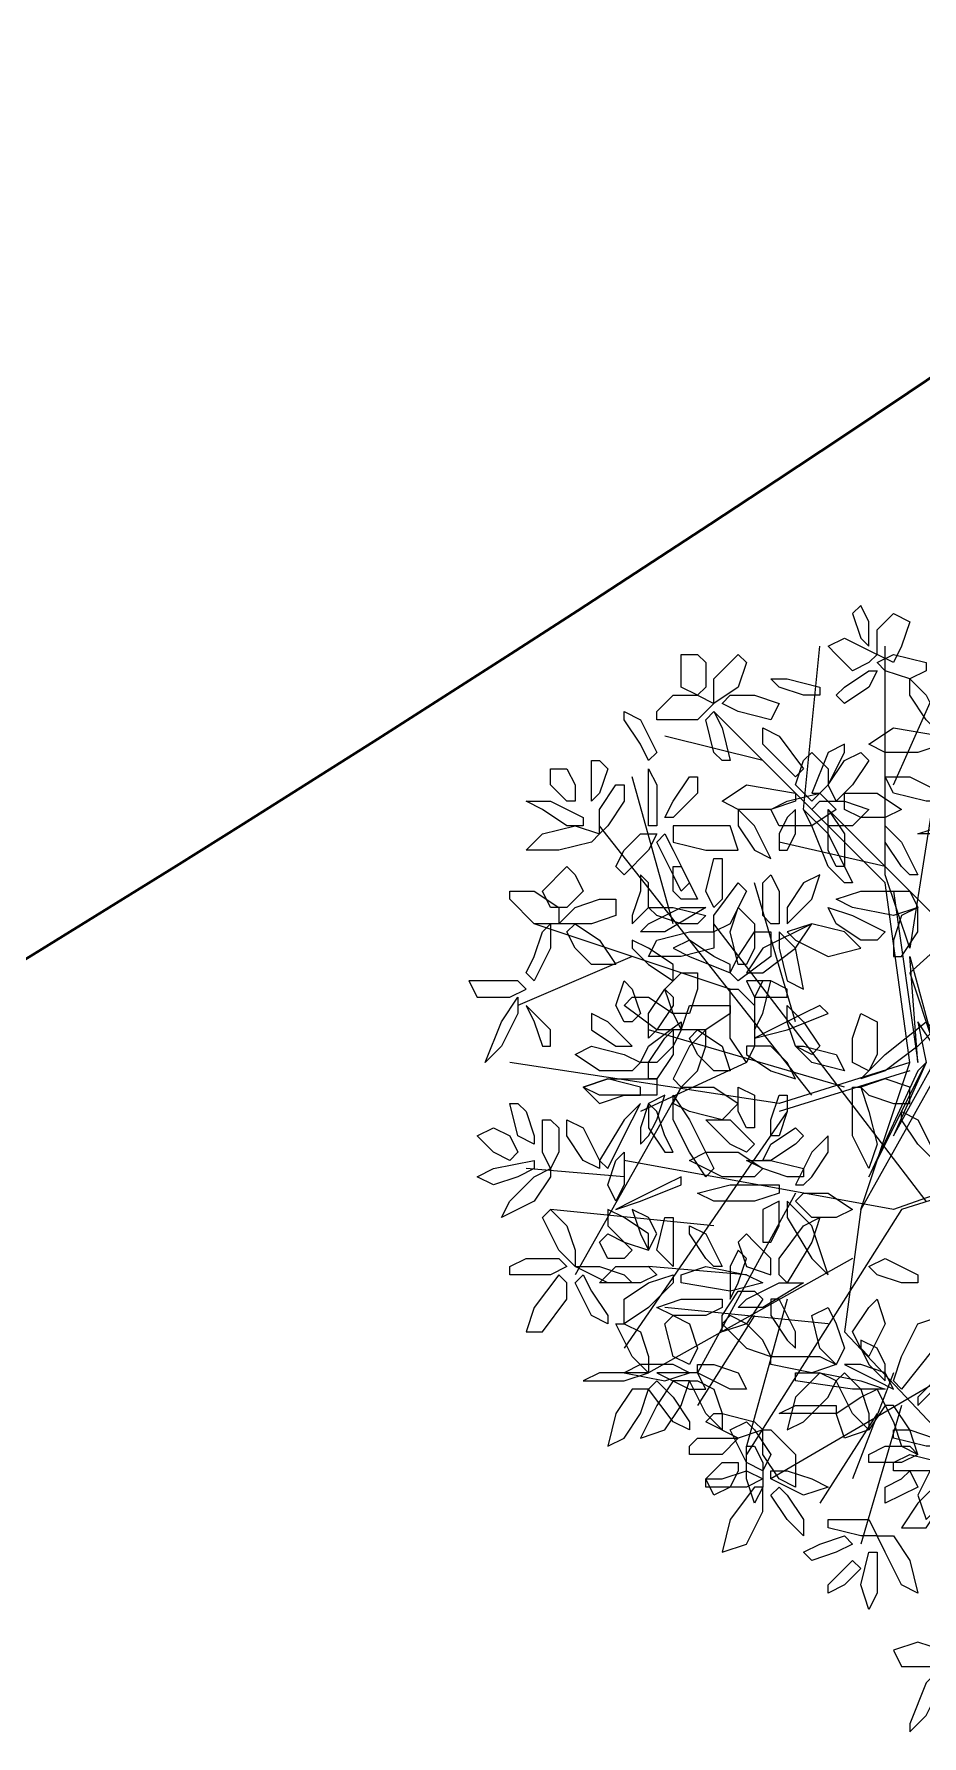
# Model space of a CAD drawing. Header units: millimetres. Extents: x 2529 to 2673, y 1639 to 1859.
# Drawn here: x 2628.33 to 2631.4, y 1717.25 to 1723.13 of the extents above; entities that cross this region are included whole.
import ezdxf

# ---------------------------------------------------------------- set-up
doc = ezdxf.new("R2010")
doc.units = ezdxf.units.MM
doc.layers.add('PDF_0', color=7, linetype='Continuous')

msp = doc.modelspace()

# ---------------------------------------------------------------- linework, layer by layer
at = {"layer": 'PDF_0', "lineweight": 9}
for points in [[(2631.2214, 1721.0166), (2631.2214, 1721.1014), (2631.1932, 1721.1578), (2631.1649, 1721.1296), (2631.1932, 1721.0449)], [(2631.3061, 1720.9602), (2631.2496, 1720.9884), (2631.2496, 1721.0731), (2631.3061, 1721.1296), (2631.3626, 1721.1014), (2631.3344, 1721.0166)], [(2631.1649, 1720.9319), (2631.1084, 1720.9884), (2631.0802, 1721.0166), (2631.1367, 1721.0449), (2631.2496, 1720.9884), (2631.2214, 1720.9602)], [(2630.6566, 1720.9602), (2630.6566, 1720.8754), (2630.6284, 1720.8472), (2630.5719, 1720.8754), (2630.5719, 1720.9884), (2630.6284, 1720.9884)], [(2630.7696, 1720.9884), (2630.7978, 1720.9602), (2630.7696, 1720.8754), (2630.6849, 1720.819), (2630.6849, 1720.9037), (2630.7413, 1720.9602)], [(2631.3626, 1720.9037), (2631.2779, 1720.9319), (2631.2496, 1720.9602), (2631.3061, 1720.9884), (2631.4191, 1720.9602), (2631.4191, 1720.9319)], [(2630.9955, 1720.8472), (2630.9108, 1720.8754), (2630.8825, 1720.9037), (2630.939, 1720.9037), (2631.052, 1720.8754), (2631.052, 1720.8472)], [(2631.1367, 1720.8754), (2631.2214, 1720.9319), (2631.2496, 1720.9319), (2631.2214, 1720.8754), (2631.1367, 1720.819), (2631.1084, 1720.8472)], [(2631.4191, 1720.7625), (2631.3626, 1720.8472), (2631.3626, 1720.9037), (2631.4191, 1720.8472), (2631.4756, 1720.7342), (2631.4473, 1720.7342)], [(2630.5437, 1720.8472), (2630.6284, 1720.8472), (2630.6849, 1720.819), (2630.6284, 1720.7625), (2630.4872, 1720.7625), (2630.4872, 1720.7907)], [(2630.7131, 1720.819), (2630.7413, 1720.8472), (2630.8261, 1720.8472), (2630.9108, 1720.819), (2630.8825, 1720.7625), (2630.7696, 1720.7907)], [(2630.4307, 1720.6778), (2630.3742, 1720.7625), (2630.3742, 1720.7907), (2630.4307, 1720.7625), (2630.4872, 1720.6495), (2630.4589, 1720.6213)], [(2630.6849, 1720.6495), (2630.6566, 1720.7625), (2630.6849, 1720.7907), (2630.7131, 1720.7342), (2630.7413, 1720.6213), (2630.7131, 1720.6213)], [(2630.9108, 1720.6213), (2630.8543, 1720.6778), (2630.8543, 1720.7342), (2630.9108, 1720.706), (2630.9955, 1720.593), (2630.9673, 1720.5648)], [(2631.3908, 1720.6495), (2631.2779, 1720.6495), (2631.2214, 1720.6778), (2631.3061, 1720.7342), (2631.4756, 1720.706), (2631.4756, 1720.6778)], [(2631.0802, 1720.593), (2631.0802, 1720.5366), (2631.0237, 1720.4801), (2630.9673, 1720.5366), (2630.9955, 1720.6213), (2631.0237, 1720.6495)], [(2631.0802, 1720.5366), (2631.1367, 1720.6495), (2631.1367, 1720.6778), (2631.0802, 1720.6495), (2631.0237, 1720.5083), (2631.052, 1720.5083)], [(2631.1932, 1720.6495), (2631.2214, 1720.6213), (2631.1649, 1720.5366), (2631.1084, 1720.4801), (2631.0802, 1720.5366), (2631.1367, 1720.6213)], [(2630.2048, 1720.4801), (2630.1765, 1720.4801), (2630.1201, 1720.5366), (2630.1201, 1720.593), (2630.1765, 1720.593), (2630.2048, 1720.5366)], [(2630.3177, 1720.593), (2630.2895, 1720.5083), (2630.2613, 1720.4801), (2630.2613, 1720.5366), (2630.2613, 1720.6213), (2630.2895, 1720.6213)], [(2630.4589, 1720.4518), (2630.4589, 1720.5366), (2630.4589, 1720.593), (2630.4872, 1720.5366), (2630.4872, 1720.3954), (2630.4589, 1720.3954)], [(2630.3742, 1720.4801), (2630.3177, 1720.3954), (2630.2895, 1720.3671), (2630.2895, 1720.4518), (2630.346, 1720.5366), (2630.3742, 1720.5366)], [(2630.5437, 1720.4801), (2630.6001, 1720.5648), (2630.6284, 1720.5648), (2630.6284, 1720.5083), (2630.5437, 1720.4236), (2630.5154, 1720.4236)], [(2630.8825, 1720.4518), (2630.7696, 1720.4518), (2630.7131, 1720.4801), (2630.7978, 1720.5366), (2630.9673, 1720.5083), (2630.9673, 1720.4801)], [(2631.4191, 1720.4801), (2631.3061, 1720.5083), (2631.2779, 1720.5648), (2631.3626, 1720.5648), (2631.4756, 1720.5083), (2631.4756, 1720.4801)], [(2630.1765, 1720.3954), (2630.0918, 1720.4518), (2630.0353, 1720.4801), (2630.1201, 1720.4801), (2630.233, 1720.4236), (2630.233, 1720.3954)], [(2630.939, 1720.4801), (2631.052, 1720.5083), (2631.1084, 1720.4518), (2631.0237, 1720.3954), (2630.9108, 1720.3954), (2630.8825, 1720.4518)], [(2631.0237, 1720.4518), (2631.052, 1720.4801), (2631.1367, 1720.4801), (2631.2214, 1720.4518), (2631.1649, 1720.3954), (2631.0802, 1720.3954)], [(2631.1367, 1720.4518), (2631.1367, 1720.5083), (2631.2496, 1720.5083), (2631.3344, 1720.4518), (2631.2779, 1720.4236), (2631.1932, 1720.4236)], [(2630.8261, 1720.3106), (2630.8825, 1720.2824), (2630.8261, 1720.3954), (2630.7696, 1720.4518), (2630.7696, 1720.3954)], [(2630.9108, 1720.3106), (2630.939, 1720.3106), (2630.9673, 1720.3671), (2630.9673, 1720.4518), (2630.939, 1720.4236), (2630.9108, 1720.3671)], [(2631.0802, 1720.2542), (2631.0237, 1720.3954), (2630.9955, 1720.4518), (2631.0802, 1720.3671), (2631.1649, 1720.1977), (2631.1367, 1720.1977)], [(2631.0802, 1720.3106), (2631.0802, 1720.3954), (2631.0802, 1720.4518), (2631.1367, 1720.3671), (2631.1367, 1720.2542), (2631.1084, 1720.2542)], [(2630.2895, 1720.3671), (2630.2613, 1720.3389), (2630.1483, 1720.3106), (2630.0353, 1720.3106), (2630.0918, 1720.3671), (2630.2048, 1720.3954)], [(2630.3742, 1720.3106), (2630.4307, 1720.3671), (2630.4872, 1720.3671), (2630.4589, 1720.3106), (2630.3742, 1720.2259), (2630.346, 1720.2542)], [(2630.5437, 1720.2259), (2630.4872, 1720.3389), (2630.5154, 1720.3671), (2630.5437, 1720.3106), (2630.6001, 1720.1977), (2630.5719, 1720.1694)], [(2630.5437, 1720.3954), (2630.5437, 1720.3389), (2630.6566, 1720.3106), (2630.7696, 1720.3106), (2630.7413, 1720.3954), (2630.6284, 1720.3954)], [(2631.3344, 1720.2542), (2631.2779, 1720.3389), (2631.2779, 1720.3954), (2631.3344, 1720.3389), (2631.3908, 1720.2259), (2631.3626, 1720.2259)], [(2631.5603, 1720.3671), (2631.4473, 1720.3671), (2631.3908, 1720.3671), (2631.4756, 1720.3954), (2631.6168, 1720.3954), (2631.6168, 1720.3671)], [(2630.233, 1720.1694), (2630.1765, 1720.113), (2630.1201, 1720.113), (2630.0918, 1720.1694), (2630.1765, 1720.2542), (2630.2048, 1720.2259)], [(2630.6284, 1720.1412), (2630.5719, 1720.1412), (2630.5437, 1720.1694), (2630.5437, 1720.2542), (2630.5719, 1720.2542), (2630.6001, 1720.1977)], [(2630.7131, 1720.2259), (2630.7131, 1720.1412), (2630.6849, 1720.113), (2630.6566, 1720.1694), (2630.6849, 1720.2824), (2630.7131, 1720.2824)], [(2630.4307, 1720.1694), (2630.4025, 1720.0847), (2630.4025, 1720.0565), (2630.4589, 1720.113), (2630.4589, 1720.1977), (2630.4307, 1720.2259)], [(2630.7696, 1720.113), (2630.7413, 1720.0565), (2630.6849, 1720.0282), (2630.6849, 1720.0847), (2630.7696, 1720.1977), (2630.7978, 1720.1694)], [(2630.8543, 1720.0847), (2630.8543, 1720.1977), (2630.8825, 1720.2259), (2630.9108, 1720.1694), (2630.9108, 1720.0565), (2630.8825, 1720.0565)], [(2630.939, 1720.113), (2630.939, 1720.0565), (2631.0237, 1720.1412), (2631.052, 1720.2259), (2630.9955, 1720.1977)], [(2630.0636, 1720.1694), (2630.1483, 1720.113), (2630.1483, 1720.0565), (2630.0636, 1720.0565), (2629.9789, 1720.1412), (2629.9789, 1720.1694)], [(2630.346, 1720.1412), (2630.346, 1720.0847), (2630.2613, 1720.0565), (2630.1483, 1720.0565), (2630.2048, 1720.113), (2630.2895, 1720.1412)], [(2630.5719, 1720.113), (2630.6566, 1720.113), (2630.5154, 1720.0282), (2630.4307, 1720.0282), (2630.4589, 1720.0565)], [(2630.5719, 1720.0565), (2630.4872, 1720.0847), (2630.4589, 1720.113), (2630.5437, 1720.113), (2630.6566, 1720.0847), (2630.6284, 1720.0565)], [(2630.7978, 1719.9153), (2630.7696, 1719.9153), (2630.7413, 1720.0282), (2630.7696, 1720.113), (2630.8261, 1720.0565), (2630.8261, 1719.9718)], [(2631.1932, 1720), (2631.1084, 1720.0565), (2631.0802, 1720.113), (2631.1649, 1720.0847), (2631.2779, 1720.0282), (2631.2496, 1720)], [(2631.3061, 1720.0847), (2631.1649, 1720.113), (2631.1084, 1720.1412), (2631.1932, 1720.1694), (2631.3626, 1720.1694), (2631.3908, 1720.113)], [(2631.3061, 1719.9435), (2631.3344, 1719.9435), (2631.3908, 1720.0282), (2631.3908, 1720.113), (2631.3344, 1720.0847), (2631.3061, 1720)], [(2630.0636, 1719.9435), (2630.0918, 1720.0282), (2630.1201, 1720.0565), (2630.1201, 1719.9718), (2630.0636, 1719.8588), (2630.0353, 1719.887)], [(2630.1765, 1720.0282), (2630.2048, 1720.0565), (2630.2895, 1720), (2630.346, 1719.9153), (2630.2613, 1719.9153), (2630.2048, 1719.9718)], [(2630.9673, 1719.9718), (2631.0237, 1720.0565), (2630.8543, 1719.9718), (2630.7978, 1719.887), (2630.8543, 1719.887)], [(2630.939, 1720.0282), (2630.9673, 1720), (2631.0802, 1719.9435), (2631.1932, 1719.9718), (2631.1367, 1720.0282), (2631.0237, 1720.0565)], [(2630.4025, 1720), (2630.4025, 1719.9718), (2630.4589, 1719.9153), (2630.5437, 1719.8588), (2630.5437, 1719.9153), (2630.4589, 1719.9718)], [(2630.6849, 1720.0282), (2630.6849, 1719.9718), (2630.5719, 1719.9435), (2630.4589, 1719.9435), (2630.4872, 1720), (2630.6001, 1720.0282)], [(2630.6849, 1719.9435), (2630.6001, 1720), (2630.5437, 1719.9718), (2630.6001, 1719.9435), (2630.7413, 1719.887), (2630.7413, 1719.9153)], [(2630.7696, 1719.9435), (2630.8261, 1720.0282), (2630.8825, 1720.0282), (2630.8825, 1719.9435), (2630.7696, 1719.8588), (2630.7413, 1719.887)], [(2630.939, 1719.8588), (2630.9955, 1719.8306), (2630.9673, 1719.9718), (2630.9108, 1720.0282), (2630.9108, 1719.9718)], [(2630.6284, 1719.8306), (2630.6001, 1719.7458), (2630.5437, 1719.7458), (2630.5154, 1719.8306), (2630.5719, 1719.887), (2630.6284, 1719.887)], [(2630.0353, 1719.8306), (2630.0071, 1719.8588), (2629.9224, 1719.8588), (2629.8377, 1719.8588), (2629.8659, 1719.8023), (2629.9789, 1719.8023)], [(2630.4025, 1719.7176), (2630.3742, 1719.7176), (2630.346, 1719.7741), (2630.3742, 1719.8588), (2630.4025, 1719.8306), (2630.4307, 1719.7458)], [(2630.5437, 1719.7741), (2630.4872, 1719.6894), (2630.4589, 1719.6611), (2630.4589, 1719.7458), (2630.5154, 1719.8306), (2630.5437, 1719.8023)], [(2630.8261, 1719.7741), (2630.8261, 1719.6329), (2630.7978, 1719.5764), (2630.7413, 1719.6611), (2630.7413, 1719.8306), (2630.7696, 1719.8306)], [(2630.939, 1719.8023), (2630.939, 1719.8306), (2630.8825, 1719.8588), (2630.7978, 1719.8588), (2630.8261, 1719.8023), (2630.9108, 1719.8023)], [(2630.8261, 1719.8023), (2630.8261, 1719.7176), (2630.8261, 1719.6894), (2630.8543, 1719.7458), (2630.8825, 1719.8588), (2630.8543, 1719.8588)], [(2629.9506, 1719.6329), (2629.8941, 1719.5764), (2629.9506, 1719.7176), (2630.0071, 1719.8023), (2630.0071, 1719.7458)], [(2630.1201, 1719.6894), (2630.0636, 1719.7458), (2630.0353, 1719.7741), (2630.0636, 1719.7176), (2630.0918, 1719.6329), (2630.1201, 1719.6329)], [(2630.4589, 1719.8023), (2630.5437, 1719.7458), (2630.5719, 1719.6894), (2630.4872, 1719.6894), (2630.3742, 1719.7741), (2630.4025, 1719.8023)], [(2630.7413, 1719.7741), (2630.7413, 1719.7458), (2630.6566, 1719.6894), (2630.5719, 1719.6894), (2630.6001, 1719.7741), (2630.6849, 1719.7741)], [(2630.9955, 1719.7458), (2630.8825, 1719.6894), (2630.8261, 1719.6611), (2630.939, 1719.6894), (2631.0802, 1719.7458), (2631.052, 1719.7741)], [(2630.9673, 1719.6329), (2630.939, 1719.7176), (2630.939, 1719.7741), (2630.9955, 1719.7176), (2631.052, 1719.6329), (2631.0237, 1719.6047)], [(2630.346, 1719.6329), (2630.4025, 1719.6329), (2630.3177, 1719.7176), (2630.2613, 1719.7458), (2630.2613, 1719.6894)], [(2630.5437, 1719.6329), (2630.4872, 1719.5764), (2630.4307, 1719.5764), (2630.4589, 1719.6329), (2630.5719, 1719.7176), (2630.5719, 1719.6894)], [(2631.2214, 1719.5482), (2631.1649, 1719.5764), (2631.1649, 1719.6611), (2631.1932, 1719.7458), (2631.2496, 1719.7176), (2631.2496, 1719.6047)], [(2631.3908, 1719.6329), (2631.2779, 1719.5482), (2631.1932, 1719.5199), (2631.2779, 1719.6047), (2631.4191, 1719.7176), (2631.4473, 1719.6894)], [(2630.4589, 1719.5764), (2630.5154, 1719.6611), (2630.5437, 1719.6894), (2630.5437, 1719.6047), (2630.4872, 1719.5199), (2630.4589, 1719.5199)], [(2630.6284, 1719.5482), (2630.6566, 1719.6329), (2630.6566, 1719.6894), (2630.6001, 1719.6329), (2630.5437, 1719.5199), (2630.5719, 1719.4917)], [(2630.6001, 1719.6611), (2630.6284, 1719.6894), (2630.7131, 1719.6329), (2630.7413, 1719.5482), (2630.6849, 1719.5482), (2630.6284, 1719.6047)], [(2630.4307, 1719.5764), (2630.4025, 1719.5482), (2630.2895, 1719.5482), (2630.2048, 1719.6047), (2630.2613, 1719.6329), (2630.3742, 1719.6047)], [(2630.7978, 1719.6329), (2630.7978, 1719.6047), (2630.8825, 1719.5482), (2630.9673, 1719.5199), (2630.939, 1719.5764), (2630.8825, 1719.6329)], [(2631.1084, 1719.6047), (2631.1367, 1719.5482), (2631.0237, 1719.5764), (2630.9673, 1719.6329), (2630.9955, 1719.6329)], [(2630.4307, 1719.4635), (2630.4307, 1719.4917), (2630.3177, 1719.5199), (2630.233, 1719.4917), (2630.2895, 1719.4352), (2630.3742, 1719.4635)], [(2630.4307, 1719.4635), (2630.2895, 1719.4635), (2630.233, 1719.4917), (2630.3177, 1719.5199), (2630.4872, 1719.5199), (2630.4872, 1719.4635)], [(2630.4307, 1719.294), (2630.4589, 1719.3223), (2630.4872, 1719.3787), (2630.5154, 1719.4635), (2630.4589, 1719.4352), (2630.4307, 1719.3505)], [(2630.5437, 1719.4352), (2630.5719, 1719.4917), (2630.6849, 1719.4917), (2630.7696, 1719.4352), (2630.7131, 1719.3787), (2630.6001, 1719.407)], [(2630.6001, 1719.2658), (2630.5437, 1719.3787), (2630.5437, 1719.4635), (2630.6001, 1719.3787), (2630.6849, 1719.2093), (2630.6566, 1719.1811)], [(2630.8261, 1719.3505), (2630.7978, 1719.3505), (2630.7696, 1719.407), (2630.7696, 1719.4917), (2630.8261, 1719.4635), (2630.8261, 1719.407)], [(2630.939, 1719.407), (2630.9108, 1719.3223), (2630.8825, 1719.3223), (2630.8825, 1719.3787), (2630.9108, 1719.4635), (2630.939, 1719.4635)], [(2631.2214, 1719.407), (2631.2496, 1719.294), (2631.2214, 1719.2093), (2631.1649, 1719.3223), (2631.1649, 1719.4917), (2631.1932, 1719.4917)], [(2631.3626, 1719.4352), (2631.3626, 1719.4917), (2631.2779, 1719.5199), (2631.1932, 1719.4917), (2631.2214, 1719.4635), (2631.3061, 1719.4352)], [(2630.0353, 1719.407), (2630.0636, 1719.3223), (2630.0636, 1719.294), (2630.0071, 1719.3223), (2629.9789, 1719.4352), (2630.0071, 1719.4352)], [(2630.346, 1719.2658), (2630.4025, 1719.3787), (2630.4307, 1719.4352), (2630.3742, 1719.3787), (2630.2895, 1719.2375), (2630.3177, 1719.2093)], [(2630.5154, 1719.3223), (2630.4872, 1719.407), (2630.4589, 1719.4352), (2630.4589, 1719.3505), (2630.5154, 1719.2658), (2630.5437, 1719.2658)], [(2631.3908, 1719.294), (2631.3344, 1719.3787), (2631.3344, 1719.407), (2631.3908, 1719.3787), (2631.4473, 1719.2658), (2631.4473, 1719.2375)], [(2630.0071, 1719.2658), (2629.9789, 1719.2375), (2629.9224, 1719.2658), (2629.8659, 1719.3223), (2629.9224, 1719.3505), (2629.9789, 1719.3223)], [(2630.1483, 1719.3505), (2630.1483, 1719.2658), (2630.1201, 1719.2093), (2630.0918, 1719.2658), (2630.0918, 1719.3787), (2630.1201, 1719.3787)], [(2630.233, 1719.2375), (2630.1765, 1719.3223), (2630.1765, 1719.3787), (2630.233, 1719.3505), (2630.2895, 1719.2375), (2630.2895, 1719.2093)], [(2630.7413, 1719.294), (2630.6849, 1719.3505), (2630.6566, 1719.3787), (2630.7413, 1719.3787), (2630.8261, 1719.294), (2630.7978, 1719.2658)], [(2630.9673, 1719.294), (2630.8825, 1719.2375), (2630.8543, 1719.2375), (2630.8825, 1719.294), (2630.9673, 1719.3505), (2630.9955, 1719.3223)], [(2631.0237, 1719.1811), (2631.0802, 1719.2658), (2631.0802, 1719.3223), (2631.0237, 1719.2658), (2630.9673, 1719.1528), (2630.9955, 1719.1528)], [(2630.0071, 1719.1811), (2629.9224, 1719.1528), (2629.8659, 1719.1811), (2629.9224, 1719.2093), (2630.0636, 1719.2375), (2630.0636, 1719.2093)], [(2630.346, 1719.2375), (2630.3742, 1719.2658), (2630.3742, 1719.1528), (2630.346, 1719.0963), (2630.3177, 1719.1528)], [(2630.8543, 1719.2093), (2630.8261, 1719.1811), (2630.7131, 1719.1811), (2630.6001, 1719.2375), (2630.6566, 1719.2658), (2630.7696, 1719.2658)], [(2630.939, 1719.1811), (2630.8543, 1719.2093), (2630.7978, 1719.2375), (2630.8825, 1719.2375), (2630.9955, 1719.2093), (2630.9955, 1719.1811)], [(2630.1201, 1719.2093), (2630.1201, 1719.1811), (2630.0636, 1719.0963), (2629.9506, 1719.0399), (2629.9789, 1719.0963), (2630.0636, 1719.1811)], [(2630.5154, 1719.1528), (2630.4025, 1719.0963), (2630.346, 1719.0681), (2630.4307, 1719.0963), (2630.5719, 1719.1528), (2630.5719, 1719.1811)], [(2630.8261, 1719.0963), (2630.6849, 1719.0963), (2630.6284, 1719.1246), (2630.7413, 1719.1528), (2630.9108, 1719.1528), (2630.9108, 1719.1246)], [(2630.9673, 1719.0963), (2630.9955, 1719.1246), (2631.0802, 1719.1246), (2631.1649, 1719.0681), (2631.1084, 1719.0399), (2631.0237, 1719.0399)], [(2630.1765, 1719.0116), (2630.2048, 1718.9269), (2630.2048, 1718.8704), (2630.1483, 1718.9269), (2630.0918, 1719.0399), (2630.1201, 1719.0681)], [(2630.3177, 1719.0681), (2630.3177, 1719.0116), (2630.3742, 1718.9551), (2630.4589, 1718.9269), (2630.4589, 1718.9834), (2630.3742, 1719.0399)], [(2630.4589, 1719.0399), (2630.4025, 1719.0681), (2630.4307, 1718.9834), (2630.4589, 1718.9269), (2630.4872, 1718.9834)], [(2630.8543, 1718.9551), (2630.8825, 1718.9551), (2630.9108, 1719.0116), (2630.9108, 1719.0963), (2630.8543, 1719.0681), (2630.8543, 1719.0116)], [(2631.0237, 1718.8987), (2631.0802, 1718.8422), (2631.0237, 1719.0116), (2630.939, 1719.0963), (2630.939, 1719.0399)], [(2630.5437, 1718.9834), (2630.5437, 1718.8987), (2630.5437, 1718.8704), (2630.4872, 1718.9269), (2630.5154, 1719.0399), (2630.5437, 1719.0399)], [(2630.6566, 1718.8987), (2630.6001, 1718.9834), (2630.6001, 1719.0116), (2630.6566, 1718.9834), (2630.7131, 1718.8704), (2630.6849, 1718.8704)], [(2630.9108, 1718.8987), (2630.9955, 1719.0116), (2631.052, 1719.0399), (2631.0237, 1718.9551), (2630.939, 1718.8139), (2630.9108, 1718.8422)], [(2630.4025, 1718.9269), (2630.3742, 1718.8987), (2630.3177, 1718.8987), (2630.2895, 1718.9551), (2630.3177, 1718.9834), (2630.3742, 1718.9551)], [(2630.7978, 1718.9834), (2630.7696, 1718.9551), (2630.7978, 1718.8704), (2630.8825, 1718.8422), (2630.8825, 1718.8987), (2630.8261, 1718.9551)], [(2630.0353, 1718.8987), (2630.1483, 1718.8987), (2630.1765, 1718.8704), (2630.1201, 1718.8422), (2629.9789, 1718.8422), (2629.9789, 1718.8704)], [(2630.7413, 1718.8704), (2630.7413, 1718.7857), (2630.7413, 1718.7575), (2630.7696, 1718.8139), (2630.7978, 1718.8987), (2630.7696, 1718.9269)], [(2631.3344, 1718.8139), (2631.2496, 1718.8422), (2631.2214, 1718.8704), (2631.2779, 1718.8987), (2631.3908, 1718.8422), (2631.3908, 1718.8139)], [(2630.1765, 1718.8139), (2630.1483, 1718.8422), (2630.0636, 1718.7292), (2630.0353, 1718.6445), (2630.0918, 1718.6445), (2630.1765, 1718.7575)], [(2630.2895, 1718.8704), (2630.3742, 1718.8422), (2630.4025, 1718.8139), (2630.3177, 1718.8139), (2630.2048, 1718.8704), (2630.233, 1718.8704)], [(2630.2613, 1718.7857), (2630.3177, 1718.701), (2630.3177, 1718.6727), (2630.2613, 1718.701), (2630.2048, 1718.8139), (2630.233, 1718.8422)], [(2630.4307, 1718.8139), (2630.3177, 1718.8139), (2630.2895, 1718.8139), (2630.346, 1718.8704), (2630.4589, 1718.8704), (2630.4872, 1718.8422)], [(2630.5437, 1718.8422), (2630.5437, 1718.8139), (2630.4589, 1718.7292), (2630.3742, 1718.6727), (2630.3742, 1718.7575), (2630.4589, 1718.8139)], [(2630.6566, 1718.8704), (2630.7978, 1718.8422), (2630.8543, 1718.8139), (2630.7413, 1718.7857), (2630.5719, 1718.8139), (2630.5719, 1718.8422)], [(2630.6566, 1718.701), (2630.5437, 1718.701), (2630.4872, 1718.7292), (2630.5719, 1718.7575), (2630.7131, 1718.7575), (2630.7131, 1718.7292)], [(2630.8261, 1718.7857), (2630.8543, 1718.7575), (2630.7978, 1718.6727), (2630.7131, 1718.6445), (2630.7131, 1718.701), (2630.7696, 1718.7857)], [(2630.9108, 1718.8139), (2630.9955, 1718.8139), (2630.8543, 1718.7292), (2630.7696, 1718.7292), (2630.7978, 1718.7575)], [(2630.8825, 1718.701), (2630.939, 1718.6163), (2630.9673, 1718.588), (2630.9673, 1718.6445), (2630.9108, 1718.7575), (2630.8825, 1718.7575)], [(2631.1649, 1718.6445), (2631.2214, 1718.7292), (2631.2496, 1718.7575), (2631.2779, 1718.6727), (2631.2214, 1718.5598), (2631.1932, 1718.588)], [(2630.6001, 1718.6727), (2630.6284, 1718.588), (2630.6001, 1718.5315), (2630.5437, 1718.5598), (2630.5154, 1718.6727), (2630.5437, 1718.701)], [(2630.7413, 1718.701), (2630.7131, 1718.6727), (2630.7978, 1718.588), (2630.8825, 1718.5598), (2630.8543, 1718.6163), (2630.7978, 1718.6727)], [(2631.1084, 1718.6727), (2631.1367, 1718.588), (2631.1084, 1718.5315), (2631.052, 1718.588), (2631.0237, 1718.701), (2631.0802, 1718.7292)], [(2631.3344, 1718.5598), (2631.3908, 1718.6727), (2631.4756, 1718.701), (2631.4473, 1718.588), (2631.3344, 1718.4468), (2631.3061, 1718.4751)], [(2630.4307, 1718.6445), (2630.4589, 1718.5598), (2630.4589, 1718.5033), (2630.4025, 1718.5598), (2630.346, 1718.6727), (2630.3742, 1718.6727)], [(2631.1932, 1718.6163), (2631.1932, 1718.588), (2631.2214, 1718.5315), (2631.2779, 1718.4751), (2631.2779, 1718.5315), (2631.2496, 1718.588)], [(2631.4473, 1718.4468), (2631.532, 1718.5315), (2631.5603, 1718.588), (2631.5038, 1718.5315), (2631.3908, 1718.4186), (2631.3908, 1718.3903)], [(2630.4307, 1718.5315), (2630.3742, 1718.5033), (2630.5154, 1718.4751), (2630.6001, 1718.5033), (2630.5437, 1718.5315)], [(2630.6849, 1718.5315), (2630.7696, 1718.5033), (2630.7978, 1718.4468), (2630.7413, 1718.4468), (2630.6284, 1718.5033), (2630.6284, 1718.5315)], [(2630.9673, 1718.5598), (2631.052, 1718.5598), (2631.1084, 1718.5315), (2631.0237, 1718.5033), (2630.8825, 1718.5315), (2630.8825, 1718.5598)], [(2631.1932, 1718.5315), (2631.1367, 1718.5315), (2631.2496, 1718.4751), (2631.3061, 1718.4468), (2631.2779, 1718.5033)], [(2630.2895, 1718.5033), (2630.233, 1718.4751), (2630.3742, 1718.4751), (2630.4589, 1718.5033), (2630.4025, 1718.5033)], [(2630.6001, 1718.4751), (2630.5437, 1718.4751), (2630.4872, 1718.3903), (2630.4307, 1718.2774), (2630.5154, 1718.3056), (2630.5719, 1718.3903)], [(2630.5437, 1718.4186), (2630.6001, 1718.3339), (2630.6001, 1718.3056), (2630.5437, 1718.3339), (2630.4589, 1718.4468), (2630.4872, 1718.4751)], [(2630.5437, 1718.5033), (2630.4872, 1718.5033), (2630.6001, 1718.4468), (2630.6566, 1718.4468), (2630.6284, 1718.5033)], [(2630.6849, 1718.4468), (2630.7131, 1718.3621), (2630.7131, 1718.3056), (2630.6566, 1718.3621), (2630.6001, 1718.4751), (2630.6284, 1718.4751)], [(2631.1084, 1718.4751), (2631.052, 1718.5033), (2630.9673, 1718.4186), (2630.939, 1718.3056), (2630.9955, 1718.3339), (2631.0802, 1718.4186)], [(2631.052, 1718.5033), (2631.1932, 1718.4751), (2631.2779, 1718.4468), (2631.1649, 1718.4468), (2630.9673, 1718.4751), (2630.9673, 1718.5033)], [(2631.1932, 1718.4468), (2631.2214, 1718.3621), (2631.2214, 1718.3056), (2631.1649, 1718.3621), (2631.1084, 1718.4751), (2631.1367, 1718.5033)], [(2630.4589, 1718.4468), (2630.4025, 1718.4468), (2630.346, 1718.3621), (2630.3177, 1718.2491), (2630.3742, 1718.2774), (2630.4307, 1718.3621)], [(2631.2496, 1718.4468), (2631.2779, 1718.3903), (2631.2214, 1718.3056), (2631.1367, 1718.2774), (2631.1084, 1718.3621), (2631.1932, 1718.4186)], [(2630.7131, 1718.3621), (2630.8261, 1718.3339), (2630.8543, 1718.3056), (2630.7696, 1718.2774), (2630.6566, 1718.3339), (2630.6849, 1718.3621)], [(2631.052, 1718.3621), (2630.939, 1718.3621), (2630.9108, 1718.3621), (2630.9673, 1718.3903), (2631.1084, 1718.3903), (2631.1084, 1718.3621)], [(2631.3061, 1718.3339), (2631.3344, 1718.2491), (2631.3908, 1718.2209), (2631.3626, 1718.3056), (2631.3061, 1718.3903), (2631.2779, 1718.3903)], [(2630.8261, 1718.3056), (2630.8825, 1718.2209), (2630.8543, 1718.1644), (2630.7978, 1718.1927), (2630.7413, 1718.3056), (2630.7978, 1718.3339)], [(2630.8543, 1718.3056), (2630.8825, 1718.3056), (2630.9673, 1718.2209), (2630.9673, 1718.1079), (2630.9108, 1718.1362), (2630.8543, 1718.2209)], [(2631.3626, 1718.3056), (2631.4473, 1718.2774), (2631.4756, 1718.2491), (2631.4191, 1718.2491), (2631.3061, 1718.2774), (2631.3061, 1718.3056)], [(2630.6284, 1718.2774), (2630.7131, 1718.2774), (2630.7696, 1718.2774), (2630.7131, 1718.2209), (2630.6001, 1718.2209), (2630.6001, 1718.2491)], [(2630.8543, 1718.1927), (2630.8543, 1718.1079), (2630.8261, 1718.0515), (2630.7978, 1718.1362), (2630.7978, 1718.2491), (2630.8261, 1718.2491)], [(2631.2779, 1718.2491), (2631.3626, 1718.2491), (2631.3908, 1718.2209), (2631.3344, 1718.1927), (2631.2214, 1718.1927), (2631.2214, 1718.2209)], [(2630.7696, 1718.1927), (2630.7696, 1718.1644), (2630.7413, 1718.1079), (2630.6849, 1718.0797), (2630.6566, 1718.1362), (2630.7131, 1718.1927)], [(2631.3626, 1718.2209), (2631.4756, 1718.1927), (2631.532, 1718.1644), (2631.4473, 1718.1644), (2631.3061, 1718.1644), (2631.3061, 1718.1927)], [(2631.4756, 1718.1362), (2631.4473, 1718.1927), (2631.3908, 1718.0797), (2631.4191, 1717.995), (2631.4473, 1718.0232)], [(2630.7131, 1718.1362), (2630.7978, 1718.1644), (2630.8543, 1718.1362), (2630.7978, 1718.1079), (2630.6566, 1718.1079), (2630.6566, 1718.1362)], [(2630.939, 1718.1644), (2631.0237, 1718.1362), (2631.0802, 1718.1079), (2630.9955, 1718.0797), (2630.8825, 1718.1362), (2630.8825, 1718.1644)], [(2631.3626, 1718.1644), (2631.3908, 1718.1079), (2631.3344, 1718.0797), (2631.2779, 1718.0515), (2631.2779, 1718.1079), (2631.3344, 1718.1362)], [(2631.5038, 1718.1362), (2631.4756, 1718.1362), (2631.3908, 1718.0515), (2631.3344, 1717.9668), (2631.4191, 1717.9668), (2631.4756, 1718.0515)], [(2630.8543, 1718.1079), (2630.8261, 1718.1079), (2630.7413, 1717.995), (2630.7131, 1717.882), (2630.7978, 1717.9103), (2630.8543, 1718.0232)], [(2630.939, 1718.0797), (2630.9955, 1717.995), (2630.9955, 1717.9385), (2630.939, 1717.995), (2630.8825, 1718.0797), (2630.9108, 1718.1079)], [(2631.1367, 1717.995), (2631.2214, 1717.995), (2631.2496, 1717.9385), (2631.1932, 1717.9385), (2631.0802, 1717.9668), (2631.0802, 1717.995)], [(2631.052, 1717.9103), (2631.1367, 1717.9385), (2631.1649, 1717.9103), (2631.1084, 1717.882), (2631.0237, 1717.8538), (2630.9955, 1717.882)], [(2631.2496, 1717.9385), (2631.3061, 1717.9385), (2631.3626, 1717.8538), (2631.3908, 1717.7408), (2631.3344, 1717.7691), (2631.2779, 1717.882)], [(2631.2496, 1717.8256), (2631.2496, 1717.7408), (2631.2214, 1717.6844), (2631.1932, 1717.7691), (2631.2214, 1717.882), (2631.2496, 1717.882)], [(2631.1649, 1717.8538), (2631.1932, 1717.8256), (2631.1367, 1717.7691), (2631.0802, 1717.7408), (2631.0802, 1717.7691), (2631.1367, 1717.8256)], [(2631.5038, 1717.5149), (2631.4756, 1717.5432), (2631.3908, 1717.5714), (2631.3061, 1717.5432), (2631.3344, 1717.4867), (2631.4473, 1717.4867)], [(2631.4191, 1717.3172), (2631.4756, 1717.4302), (2631.4756, 1717.4867), (2631.4191, 1717.4302), (2631.3626, 1717.289), (2631.3626, 1717.2608)]]:
    msp.add_lwpolyline(points, close=True, dxfattribs=at)
for points in [[(2630.9955, 1720.4518), (2631.052, 1721.0166)], [(2631.3061, 1720.5366), (2631.532, 1721.0449), (2631.3626, 1719.9718), (2631.2779, 1720.2259), (2631.2779, 1721.0166)], [(2631.3626, 1719.5764), (2631.2779, 1720.1977), (2630.6849, 1720.7907)], [(2630.8543, 1720.6213), (2630.5154, 1720.706)], [(2630.5437, 1720.0565), (2630.4025, 1720.5648)], [(2631.7862, 1719.2375), (2631.6732, 1719.8588), (2631.0802, 1720.4518)], [(2631.0237, 1719.4635), (2630.2895, 1720.3954)], [(2631.9274, 1720.3954), (2631.3626, 1719.887), (2631.4473, 1719.6329), (2632.1533, 1719.9435), (2631.5038, 1719.5764), (2631.8427, 1719.0399), (2632.0404, 1718.9551)], [(2631.2779, 1720.2542), (2630.9108, 1720.3389)], [(2630.9673, 1719.7176), (2630.8261, 1720.1977)], [(2631.3061, 1720.1694), (2631.3908, 1719.5764), (2631.3626, 1719.9435), (2631.4473, 1719.6329), (2631.3908, 1719.7176), (2631.4191, 1719.5764), (2631.3908, 1719.5482), (2631.2214, 1719.1811), (2631.4191, 1719.5764), (2631.3061, 1719.3223), (2631.4473, 1719.5764), (2631.8144, 1719.0399), (2631.4756, 1719.5764), (2631.9274, 1719.8306), (2631.4473, 1719.6047), (2631.645, 1719.6611), (2631.4756, 1719.6047)], [(2630.7413, 1719.8306), (2630.0636, 1720.0565)], [(2631.4191, 1719.0963), (2630.6849, 1720.0565)], [(2630.4025, 1719.9435), (2630.0071, 1719.7741)], [(2631.1367, 1719.4917), (2630.4589, 1719.6894)], [(2632.5204, 1718.588), (2632.238, 1718.6727), (2632.0404, 1718.9551), (2631.8144, 1719.0116), (2631.4473, 1719.5199), (2631.1932, 1719.0681), (2631.3626, 1719.5764), (2630.9108, 1719.4352), (2629.9789, 1719.5764)], [(2630.7978, 1719.5764), (2630.4307, 1719.407)], [(2631.3626, 1719.5482), (2630.9108, 1719.407)], [(2630.5719, 1719.4917), (2630.2048, 1718.8422)], [(2630.939, 1719.407), (2630.3742, 1718.588)], [(2631.6168, 1718.701), (2631.7862, 1719.2375), (2631.3061, 1719.0681), (2630.3742, 1719.2375)], [(2630.3742, 1719.1811), (2630.0353, 1719.2093)], [(2631.7862, 1719.2093), (2631.3344, 1719.0681), (2630.7978, 1718.2209)], [(2630.9673, 1719.1246), (2630.6284, 1718.5033)], [(2630.6849, 1719.0116), (2630.1201, 1719.0681)], [(2631.1932, 1719.0681), (2631.1367, 1718.6445), (2631.6168, 1718.1362)], [(2631.1649, 1718.8987), (2630.4589, 1718.5033)], [(2630.7978, 1718.8422), (2630.4589, 1718.8704)], [(2630.939, 1718.7575), (2630.7978, 1718.2491)], [(2631.0802, 1718.6727), (2630.5154, 1718.7292)], [(2630.8261, 1718.701), (2630.6284, 1718.3903)], [(2631.5603, 1718.5315), (2630.8825, 1718.1362)], [(2631.3061, 1718.5033), (2631.1649, 1718.1362)], [(2631.2496, 1718.3621), (2631.052, 1718.0515)], [(2631.3344, 1718.3903), (2631.1932, 1717.9103)]]:
    msp.add_lwpolyline(points, dxfattribs=at)
at = {"layer": 'PDF_0', "lineweight": 50}
msp.add_arc((2579.8577, 1798.7805), 92.5408, 276.216484, 319.878707, dxfattribs=at)

doc.saveas('drawing.dxf')
